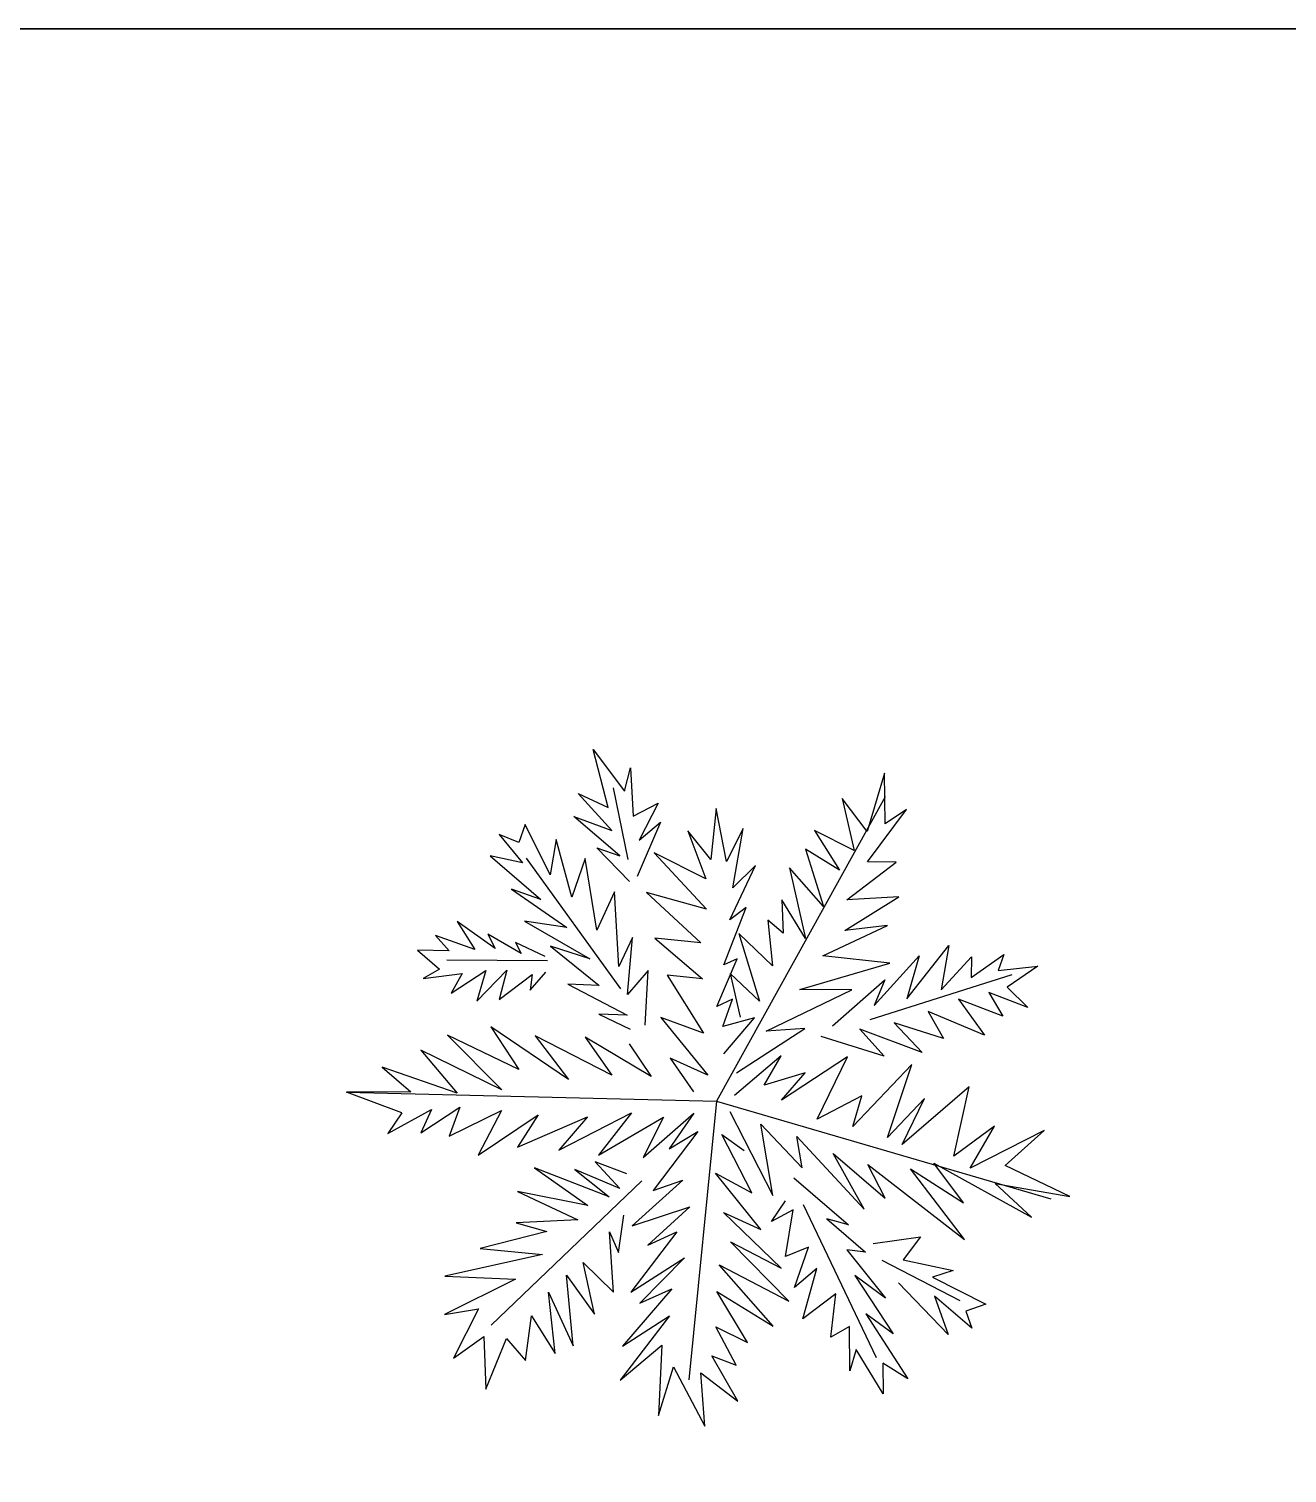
# Model space of a CAD drawing. Header units: feet. Extents: x 109753 to 150441, y 47761 to 75080.
# Drawn here: x 111310.6 to 111372.6, y 74626.5 to 74697.6 of the extents above; entities that cross this region are included whole.
import ezdxf

# ---------------------------------------------------------------- set-up
doc = ezdxf.new("R2010")
doc.units = ezdxf.units.FT
doc.header["$LTSCALE"] = 50
doc.header["$MEASUREMENT"] = 0
doc.layers.add('ELEVATION', color=95, linetype='Continuous', lineweight=35)
doc.layers.add('TREE', color=94, linetype='Continuous')

# ---------------------------------------------------------------- blocks, each defined once
blk = doc.blocks.new('TREE')
at = {"color": 0}
for p, q in [((-20059.2, -11202.96), (-20062.48, -11193.89)), ((-20057.77, -11219.89), (-20072.48, -11204.67)), ((-20024.74, -11219.22), (-20007.13, -11210.68)), ((-20067.82, -11217.62), (-20080.9, -11219.45)), ((-20051.44, -11244.45), (-20068.31, -11266.06)), ((-20029.98, -11244.52), (-20017.64, -11263.04)), ((-20018.72, -11250.29), (-20007.83, -11254.06))]:
    blk.add_line(p, q, dxfattribs=at)
for points in [[(-20024.31, -11198.26), (-20028.06, -11198.77), (-20023.96, -11191.23), (-20026.47, -11193.47), (-20027.52, -11186.92), (-20028.69, -11194.8), (-20032.56, -11190.98), (-20030.01, -11197.53), (-20035.53, -11195.66), (-20031.55, -11200.38), (-20036.37, -11198.28), (-20032.94, -11205.39)], [(-20058.66, -11205.77), (-20063.52, -11202), (-20060.37, -11202.63), (-20067.1, -11198.36), (-20061.91, -11199.46), (-20066.94, -11195.31), (-20062.81, -11196.56), (-20065.86, -11189.28)], [(-20065.86, -11189.28), (-20061, -11194.15), (-20060.63, -11190.96)], [(-20060.63, -11190.96), (-20059.4, -11197.22), (-20056.37, -11195.04), (-20058.14, -11200.21), (-20055.73, -11197.49), (-20057.75, -11204.98)], [(-20027, -11189.99), (-20043.22, -11232.71), (-20041.58, -11269.47)], [(-20043.03, -11219.12), (-20044.93, -11220.38), (-20043.21, -11213.8), (-20044.82, -11214.83), (-20042.98, -11206.96), (-20044.89, -11208.89), (-20042.56, -11201.34), (-20045.08, -11204.66), (-20044.84, -11196.74), (-20046.41, -11201.36), (-20048.74, -11194.67), (-20048.49, -11201.4), (-20052, -11198.08), (-20048.76, -11203.98)], [(-20023.32, -11202.73), (-20030.05, -11204.07), (-20024.31, -11198.26)], [(-20073.28, -11200.32), (-20073.74, -11202.77), (-20076.48, -11202.13), (-20072.91, -11205.35), (-20077.25, -11205.06), (-20069.83, -11209.77), (-20073.85, -11209), (-20065.94, -11212.92), (-20071.55, -11212.92), (-20062.36, -11216.57), (-20067.68, -11215.66), (-20060.62, -11219.86), (-20064.72, -11220.27), (-20056.44, -11223.2), (-20060.12, -11223.6), (-20055.79, -11224.98)], [(-20068.95, -11201.7), (-20069.07, -11206.42), (-20073.28, -11200.32)], [(-20061.97, -11212.71), (-20064.83, -11203.63), (-20065.84, -11208.88), (-20068.95, -11201.7)], [(-20048.76, -11203.98), (-20055.99, -11201.57), (-20048.12, -11207.94), (-20056.23, -11206.9), (-20048.21, -11212.4), (-20054.27, -11212.66), (-20047.34, -11217.06), (-20051.99, -11217.26), (-20046.19, -11224.09), (-20051.99, -11222.88), (-20044.82, -11229.48), (-20050.02, -11227.96), (-20046.37, -11231.92)], [(-20032.94, -11205.39), (-20038.11, -11201.01), (-20034.7, -11209.88), (-20038.49, -11205.29), (-20037.69, -11209.63)], [(-20041.15, -11228.66), (-20033.09, -11221.59), (-20038.04, -11222.69), (-20027.71, -11215.69), (-20034.46, -11216.61), (-20023.28, -11211.52), (-20032.09, -11211.81), (-20024.29, -11206.64), (-20029.74, -11208.1), (-20023.32, -11202.73)], [(-20053.89, -11224.14), (-20054.56, -11217), (-20056.79, -11220.51), (-20057.21, -11212.99), (-20058.41, -11217.02), (-20060.39, -11207.41), (-20061.97, -11212.71)], [(-20037.69, -11209.63), (-20039.94, -11208.2), (-20038.46, -11214.07), (-20043.45, -11210.5), (-20039.47, -11218.91), (-20043.84, -11215.86), (-20041.7, -11221.33)], [(-20029.52, -11220.71), (-20023.61, -11213.77), (-20024.5, -11217.32), (-20019.59, -11210.03), (-20020.39, -11215.82), (-20015.91, -11208.12), (-20016.1, -11214.02), (-20012.75, -11209.17), (-20012.4, -11211.85), (-20008.6, -11208.24), (-20009.03, -11210.43), (-20003.96, -11209.13), (-20007.57, -11212.45), (-20004.48, -11214.69), (-20009.86, -11213.47), (-20007.55, -11216.3), (-20013.65, -11214.9), (-20009.61, -11219.1), (-20017.35, -11217.07), (-20014.87, -11220.28), (-20021.57, -11219.18), (-20017.39, -11222.52), (-20025.93, -11220.66), (-20022.24, -11223.69), (-20030.83, -11222.34)], [(-20068.19, -11217.11), (-20072.32, -11215.86), (-20071.36, -11217.15), (-20076.06, -11215.27), (-20074.83, -11217), (-20080.31, -11214.21), (-20077.48, -11217.51), (-20082.83, -11216.45), (-20080.77, -11218.16), (-20084.93, -11218.67), (-20081.71, -11220.72)], [(-20078.66, -11220.88), (-20079.72, -11223.63), (-20075.66, -11220.04), (-20076.24, -11224.19), (-20072.91, -11219.59), (-20073.37, -11223.55), (-20069.54, -11219.68), (-20069.5, -11221.76), (-20067.82, -11219.13)], [(-20043.15, -11226.43), (-20039.81, -11221.16), (-20043.78, -11222.88), (-20043.03, -11219.12)], [(-20081.71, -11220.72), (-20083.63, -11222.24), (-20078.66, -11220.88)], [(-20020.3, -11234.23), (-20018.5, -11224.28), (-20025, -11233.43), (-20024.42, -11229.28), (-20029.76, -11233.16), (-20027, -11224.5), (-20034.77, -11231.34), (-20032.23, -11227.34), (-20037.31, -11229.73), (-20035.64, -11225.59), (-20040.98, -11231.64)], [(-20055.62, -11226.87), (-20052.17, -11230.71), (-20061.49, -11226.84), (-20057.32, -11231.27), (-20068.02, -11227.63), (-20062.87, -11232.68), (-20073.96, -11227.28), (-20069.48, -11232.31), (-20079.4, -11229.17), (-20071.34, -11235.24), (-20082.62, -11231.64), (-20077.09, -11236.52), (-20087.33, -11234.54), (-20083.13, -11237.21), (-20091.48, -11238.48)], [(-20008.96, -11236.64), (-20006.59, -11230.74), (-20011.33, -11235.41), (-20010.64, -11226.12), (-20018.24, -11234.85), (-20016.23, -11228.46), (-20020.3, -11234.23)], [(-20019.45, -11242.16), (-20022.36, -11238.12), (-20008.36, -11246.05), (-20016.73, -11237.87), (-20009.18, -11241.29), (-20013.8, -11236.71), (-20000.09, -11241.86), (-20005.43, -11238.19), (-19995.48, -11238.48), (-20004.49, -11235.64), (-20000.05, -11230.37), (-20008.96, -11236.64)], [(-20083.9, -11240.14), (-20091.48, -11238.48), (-20043.22, -11232.71), (-19997.93, -11239.12)], [(-20041.26, -11233.8), (-20034.13, -11243.93), (-20037, -11234.86), (-20030.8, -11239.75), (-20032.1, -11235.77), (-20021.98, -11243.98), (-20027.07, -11237.33), (-20019.45, -11242.16)], [(-20080.11, -11239.13), (-20081.06, -11242.36), (-20076.44, -11238.31), (-20077.31, -11242.27), (-20070.99, -11237.93), (-20073.2, -11244.2), (-20066.15, -11237.85), (-20068.23, -11242.42), (-20059.69, -11237.16), (-20062.79, -11242.04), (-20054.04, -11235.82), (-20057.53, -11241.96)], [(-20057.53, -11241.96), (-20049.78, -11235.79), (-20051.7, -11241.41), (-20045.92, -11234.67), (-20048.47, -11239.77), (-20045.07, -11236.99), (-20049.78, -11245.5), (-20046.11, -11243.59), (-20051.85, -11250.49), (-20044.68, -11246.96)], [(-20043.83, -11268.05), (-20038.63, -11275.18), (-20040.16, -11268.32), (-20034.81, -11271.31), (-20039.03, -11265.89), (-20035.68, -11266.65), (-20039.05, -11262.04), (-20034.63, -11263.48), (-20039.57, -11257.46), (-20031.61, -11260.88), (-20039.78, -11253.91), (-20030.05, -11257.35), (-20038.73, -11250.74), (-20031.65, -11253.18), (-20040.22, -11247.05), (-20035.03, -11248.57), (-20042, -11242.09), (-20036.89, -11243.96), (-20041.89, -11236.96), (-20038.68, -11238.58)], [(-20083.9, -11240.14), (-20085.35, -11243.06), (-20080.11, -11239.13)], [(-20031.73, -11241.22), (-20023.72, -11246.3), (-20026.65, -11245.95), (-20020.99, -11249.54), (-20023.49, -11249.6), (-20017.56, -11255.14), (-20021.94, -11252.77), (-20015.89, -11259.63), (-20019.78, -11257.57), (-20013.13, -11265.21), (-20016.66, -11263.66), (-20016.03, -11267.62), (-20020.38, -11262.39), (-20020.83, -11265.26), (-20021.69, -11259.5)], [(-20053.51, -11243.82), (-20057.83, -11242.86), (-20054.14, -11245.89), (-20060.36, -11244.27)], [(-20060.36, -11244.27), (-20055.36, -11247.17), (-20065.61, -11244.77), (-20057.96, -11248.67), (-20067.37, -11248.18), (-20059, -11250.75), (-20066.95, -11252.27), (-20062.8, -11252.85), (-20071.16, -11256.31), (-20062.96, -11255.9)], [(-20021.69, -11259.5), (-20023.9, -11261.25), (-20024.09, -11255.51), (-20027.92, -11259.38), (-20027.01, -11252.56), (-20029.55, -11255.48), (-20028.51, -11249.97), (-20031.33, -11251.6), (-20031.22, -11245.38), (-20033.8, -11247.3), (-20032.36, -11244.38)], [(-20044.68, -11246.96), (-20049.43, -11252.71), (-20045.92, -11250.42), (-20050.76, -11259.13), (-20044.44, -11253.69), (-20049.39, -11260.41), (-20045.5, -11257.95), (-20050.83, -11266.34), (-20045.29, -11261.51)], [(-20020.18, -11248.27), (-20014.13, -11246.5), (-20015.98, -11249.85), (-20009.26, -11250.27), (-20011.83, -11251.52), (-20004.4, -11254.05), (-20006.87, -11255.35)], [(-20059.44, -11258.13), (-20055.08, -11262.69), (-20057.53, -11256.2), (-20053.03, -11259.47), (-20054.68, -11251.71), (-20053.12, -11254.21), (-20053.13, -11249.27)], [(-20006.87, -11255.35), (-20005.73, -11257.44), (-20011.2, -11253.97), (-20008.72, -11258.7), (-20016.13, -11252.9)], [(-20062.96, -11255.9), (-20075.24, -11260.57), (-20065.99, -11259.6), (-20074.55, -11265.53), (-20070.25, -11264.15), (-20072.56, -11271.03), (-20069.05, -11267.65), (-20067.77, -11274.49), (-20066.07, -11267.49), (-20063.16, -11270.02), (-20063.22, -11264.09), (-20059.47, -11268.53), (-20061.47, -11260.68), (-20057.25, -11267.19), (-20059.44, -11258.13)], [(-20045.29, -11261.51), (-20050.5, -11270.8), (-20045.75, -11265.46), (-20044.87, -11274.65), (-20043.83, -11268.05)]]:
    blk.add_lwpolyline(points, dxfattribs=at)

msp = doc.modelspace()

# ---------------------------------------------------------------- linework, layer by layer
at = {"layer": 'ELEVATION'}
msp.add_line((109753.152, 74697.62), (111618.664, 74697.62), dxfattribs=at)

# ---------------------------------------------------------------- block references
at = {"layer": 'TREE', "xscale": 0.375000000000057, "yscale": 0.375000000000057, "zscale": 0.375000000000057, "rotation": 351.7894465444784}
msp.add_blockref('TREE', (119385.167, 77740.491), dxfattribs=at)

doc.saveas('drawing.dxf')
